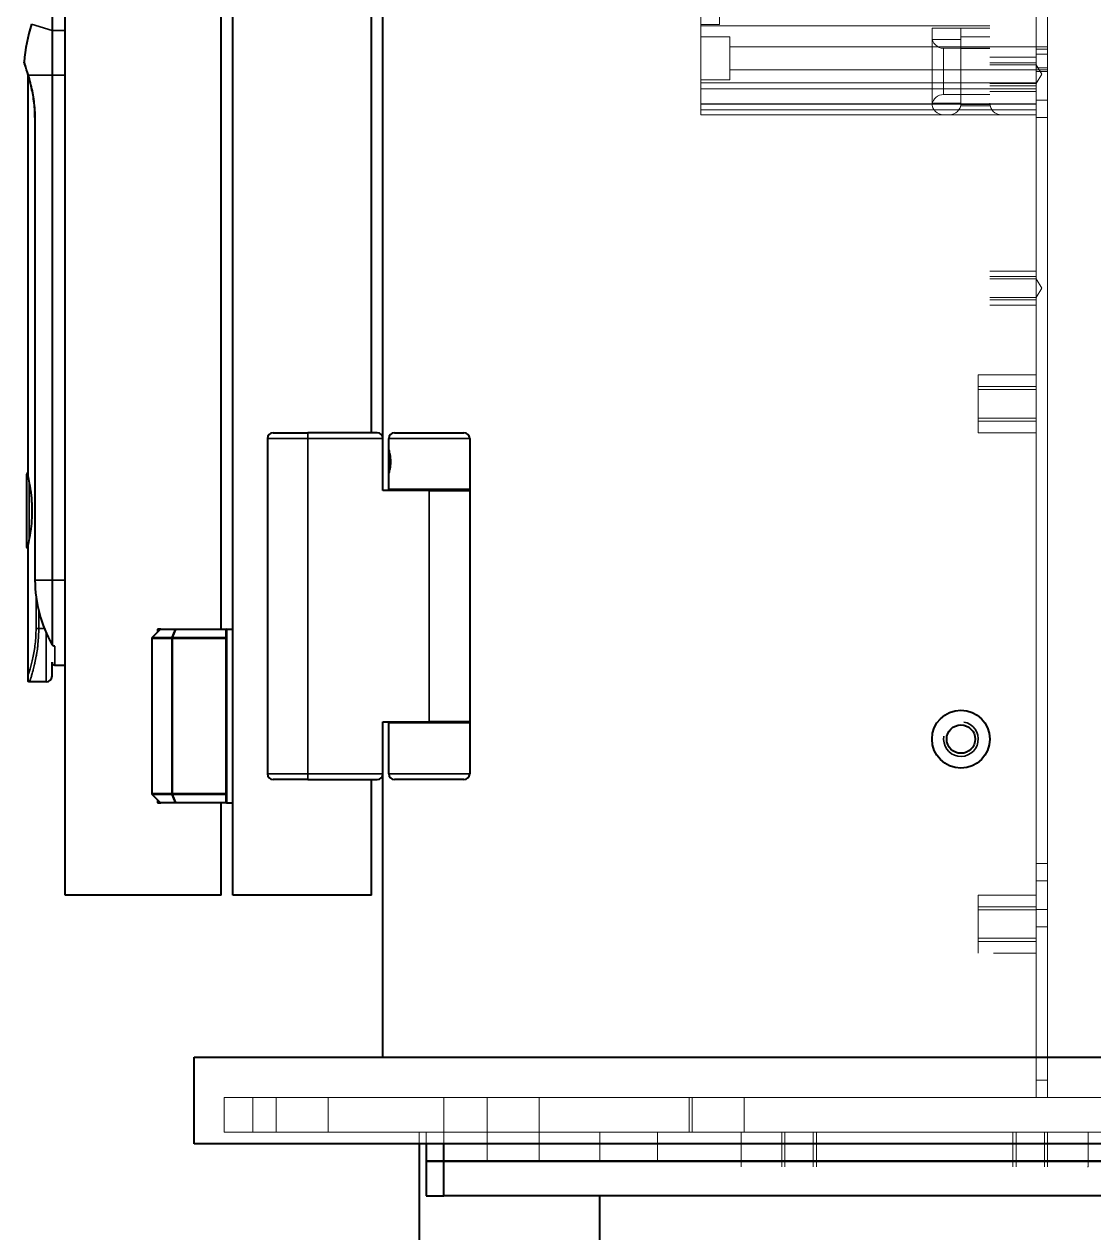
# Model space of a CAD drawing. Header units: millimetres. Extents: x 0 to 3364, y 0 to 2376.
# Drawn here: x 1903.3 to 2088.4, y 1003.3 to 1212.4 of the extents above; entities that cross this region are included whole.
import ezdxf

# ---------------------------------------------------------------- set-up
doc = ezdxf.new("R2010")
doc.units = ezdxf.units.MM
doc.header["$LTSCALE"] = 4
for name, color, linetype, lineweight, true_color in [('가려진 것(ISO)', 2, 'Continuous', 18, 0xffff00), ('가려진 좁은 것(ISO)', 2, 'Continuous', 18, 0xffff00), ('가시적인 것(ISO)', 3, 'Continuous', 40, 0x00ff00), ('가시적인 좁은 것(ISO)', 3, 'Continuous', 35, 0x00ff00)]:
    doc.layers.add(name, color=color, linetype=linetype, lineweight=lineweight, true_color=true_color)

msp = doc.modelspace()

# ---------------------------------------------------------------- linework, layer by layer
at = {"layer": '가려진 것(ISO)'}
for p, q in [((2078.3715, 1029.6988), (2078.3715, 1367.6988)), ((2080.3715, 1029.6988), (2080.3715, 1367.6988)), ((2020.3715, 1212.2988), (2020.3715, 1218.0988)), ((2023.5715, 1212.2988), (2023.5715, 1218.0988)), ((2020.3715, 1201.1988), (2020.3715, 1212.2988)), ((2023.5715, 1212.2988), (2020.3715, 1212.2988)), ((2020.3715, 1212.1064), (2070.3715, 1212.1064)), ((2060.3715, 1209.6988), (2060.3715, 1211.6988)), ((2065.3715, 1211.6988), (2060.3715, 1211.6988)), ((2065.3715, 1209.6988), (2065.3715, 1211.6988)), ((2070.3715, 1211.6988), (2065.3715, 1211.6988)), ((2020.3715, 1210.1488), (2025.3715, 1210.1488)), ((2025.3715, 1202.7488), (2025.3715, 1210.1488)), ((2025.3715, 1208.4488), (2078.3715, 1208.4488)), ((2060.3715, 1209.6988), (2060.3715, 1198.6988)), ((2065.3715, 1209.6988), (2065.3715, 1198.6988)), ((2080.3715, 1208.4488), (2078.3715, 1208.4488)), ((2062.3715, 1208.1988), (2070.3715, 1208.1988)), ((2070.3715, 1208.1779), (2065.3715, 1208.1779)), ((2078.3715, 1206.6488), (2070.3715, 1206.6488)), ((2078.3715, 1208.0698), (2080.3715, 1208.0698)), ((2078.3715, 1207.1988), (2080.3715, 1207.1988)), ((2025.3715, 1204.4488), (2078.3715, 1204.4488)), ((2078.3715, 1205.6988), (2070.3715, 1205.6988)), ((2078.3715, 1205.3198), (2070.3715, 1205.3198)), ((2079.3455, 1203.6988), (2078.3715, 1205.3198)), ((2078.3715, 1204.8278), (2080.3715, 1204.8278)), ((2078.3715, 1204.4488), (2080.3715, 1204.4488)), ((2020.3715, 1202.7488), (2025.3715, 1202.7488)), ((2020.3715, 1202.1988), (2078.3715, 1202.1988)), ((2079.3455, 1203.6988), (2078.3715, 1202.0778)), ((2020.3715, 1197.5625), (2020.3715, 1201.1988)), ((2020.3715, 1201.1988), (2078.3715, 1201.1988)), ((2062.3715, 1200.1988), (2070.3715, 1200.1988)), ((2065.3715, 1200.2196), (2070.3715, 1200.2196)), ((2078.3715, 1202.0778), (2070.3715, 1202.0778)), ((2070.3715, 1201.6988), (2078.3715, 1201.6988)), ((2078.3715, 1200.7488), (2070.3715, 1200.7488)), ((2020.3715, 1198.5662), (2078.3715, 1198.5662)), ((2020.3715, 1198.5588), (2078.3715, 1198.5588)), ((2065.3646, 1198.4592), (2070.3784, 1198.4592)), ((2065.3715, 1198.2196), (2065.3715, 1198.4631)), ((2020.3715, 1196.6988), (2020.3715, 1197.5625)), ((2020.3715, 1197.5625), (2078.3715, 1197.5625)), ((2078.3715, 1196.6988), (2020.3715, 1196.6988)), ((2078.3715, 1196.1988), (2080.3715, 1196.1988)), ((2078.3715, 1169.6488), (2070.3715, 1169.6488)), ((2078.3715, 1168.6988), (2070.3715, 1168.6988)), ((2078.3715, 1168.3198), (2070.3715, 1168.3198)), ((2079.3455, 1166.6988), (2078.3715, 1168.3198)), ((2079.3455, 1166.6988), (2078.3715, 1165.0778)), ((2078.3715, 1165.0778), (2070.3715, 1165.0778)), ((2070.3715, 1164.6988), (2078.3715, 1164.6988)), ((2078.3715, 1163.7488), (2070.3715, 1163.7488)), ((2068.3715, 1151.6988), (2068.3715, 1141.6988)), ((2078.3715, 1151.6988), (2068.3715, 1151.6988)), ((2078.3715, 1149.6988), (2068.3715, 1149.6988)), ((2078.3715, 1149.1573), (2068.3715, 1149.1573)), ((2078.3715, 1144.2403), (2068.3715, 1144.2403)), ((2068.3715, 1143.6988), (2078.3715, 1143.6988)), ((2078.3715, 1141.6988), (2068.3715, 1141.6988)), ((2078.3715, 1067.1988), (2080.3715, 1067.1988)), ((2068.3715, 1061.6988), (2068.3715, 1051.6988)), ((2078.3715, 1061.6988), (2068.3715, 1061.6988)), ((2078.3715, 1059.6988), (2068.3715, 1059.6988)), ((2078.3715, 1059.1573), (2068.3715, 1059.1573)), ((2078.3715, 1056.1988), (2080.3715, 1056.1988)), ((2078.3715, 1054.2403), (2068.3715, 1054.2403)), ((2068.3715, 1053.6988), (2078.3715, 1053.6988)), ((2078.3715, 1051.6988), (2071.0386, 1051.6988)), ((2078.3715, 1029.6988), (2078.3715, 1026.6988)), ((2080.3715, 1029.6988), (2078.3715, 1029.6988)), ((2080.3715, 1026.6988), (2080.3715, 1029.6988)), ((1937.8715, 1026.6988), (1937.8715, 1020.6988)), ((1942.8715, 1026.6988), (1937.8715, 1026.6988)), ((1942.8715, 1020.6988), (1942.8715, 1026.6988)), ((2247.8715, 1026.6988), (1942.8715, 1026.6988)), ((1946.8715, 1020.6988), (1946.8715, 1026.6988)), ((1955.8715, 1020.6988), (1955.8715, 1026.6988)), ((1975.8715, 1026.6988), (1975.8715, 1020.6988)), ((1983.3715, 1020.6988), (1983.3715, 1026.6988)), ((1992.3715, 1020.6988), (1992.3715, 1026.6988)), ((2018.3715, 1020.6988), (2018.3715, 1026.6988)), ((2018.8715, 1020.6988), (2018.8715, 1026.6988)), ((2027.8715, 1020.6988), (2027.8715, 1026.6988)), ((1937.8715, 1020.6988), (1942.8715, 1020.6988)), ((2247.8715, 1020.6988), (1942.8715, 1020.6988)), ((1971.6215, 1020.6988), (1971.6215, 1018.6988)), ((1972.8715, 1020.6988), (1972.8715, 1018.6988)), ((1975.8715, 1018.6988), (1975.8715, 1020.6988)), ((1983.3715, 1015.6988), (1983.3715, 1020.6988)), ((1992.3715, 1015.6988), (1992.3715, 1020.6988)), ((2002.8715, 1015.6988), (2002.8715, 1020.6988)), ((2027.3715, 1020.6988), (2027.3715, 1014.6988)), ((2034.3715, 1020.6988), (2034.3715, 1014.6988)), ((2034.913, 1020.6988), (2034.913, 1014.6988)), ((2039.83, 1020.6988), (2039.83, 1014.6988)), ((2040.3715, 1014.6988), (2040.3715, 1020.6988)), ((2074.3715, 1020.6988), (2074.3715, 1014.6988)), ((2074.913, 1020.6988), (2074.913, 1014.6988)), ((2079.83, 1020.6988), (2079.83, 1014.6988)), ((2080.3715, 1014.6988), (2080.3715, 1020.6988)), ((2087.3715, 1020.6988), (2087.3715, 1014.6988)), ((2087.3715, 1014.6988), (2087.2715, 1014.6988))]:
    msp.add_line(p, q, dxfattribs=at)
for centre, start, end in [((2062.3715, 1210.1988), 180, 270), ((2062.3715, 1198.1988), 90, 172.819245), ((2062.3715, 1198.6988), 180, 270), ((2063.3715, 1198.6988), 270, 0), ((2072.3715, 1198.6988), 180, 270)]:
    msp.add_arc(centre, 2, start, end, dxfattribs=at)
at = {"layer": '가려진 좁은 것(ISO)'}
for p, q in [((2065.3715, 1209.6988), (2060.3715, 1209.6988)), ((2070.3715, 1210.1779), (2065.3715, 1210.1779)), ((2062.3715, 1200.1988), (2062.3715, 1208.1988)), ((2070.3715, 1208.1849), (2065.3715, 1208.1849)), ((2078.3715, 1204.1988), (2080.3715, 1204.1988)), ((2065.3715, 1200.2127), (2070.3715, 1200.2127)), ((2065.3715, 1198.6988), (2060.3715, 1198.6988)), ((2065.3715, 1198.2196), (2070.3715, 1198.2196)), ((2078.3715, 1199.1988), (2080.3715, 1199.1988)), ((2078.3715, 1064.1988), (2080.3715, 1064.1988)), ((2078.3715, 1059.1988), (2080.3715, 1059.1988)), ((2012.8715, 1020.6988), (2012.8715, 1015.6988))]:
    msp.add_line(p, q, dxfattribs=at)
at = {"layer": '가시적인 것(ISO)'}
for p, q in [((1939.3715, 1061.6988), (1939.3715, 1341.6988)), ((1963.3715, 1141.6988), (1963.3715, 1261.6988)), ((1965.3715, 1140.6988), (1965.3715, 1262.6988)), ((1910.3715, 1061.6988), (1910.3715, 1259.6988)), ((1937.3715, 1107.6988), (1937.3715, 1213.6988)), ((1903.9051, 1203.7709), (1903.9051, 1134.234)), ((1908.1024, 1203.5635), (1908.1024, 1116.2096)), ((1905.15, 1196.1988), (1905.15, 1116.2017)), ((1946.3715, 1141.6988), (1952.3715, 1141.6988)), ((1964.3715, 1141.6988), (1952.3715, 1141.6988)), ((1945.3715, 1140.6988), (1945.3715, 1082.6988)), ((1965.3715, 1131.6988), (1965.3715, 1140.6988)), ((1966.3715, 1138.6988), (1966.3715, 1140.6988)), ((1980.3715, 1140.6988), (1980.3715, 1131.8488)), ((1966.3715, 1134.6988), (1966.3715, 1138.6988)), ((1903.6638, 1134.3488), (1903.6638, 1122.0488)), ((1966.3715, 1131.8488), (1966.3715, 1134.6988)), ((1973.3715, 1131.6988), (1965.3715, 1131.6988)), ((1980.3715, 1131.8488), (1966.3715, 1131.8488)), ((1966.3715, 1131.6988), (1966.3715, 1131.8488)), ((1973.3715, 1131.6988), (1980.3715, 1131.6988)), ((1980.3715, 1131.8488), (1980.3715, 1131.6988)), ((1980.3715, 1131.6988), (1980.3715, 1091.6988)), ((1903.9051, 1122.1635), (1903.9051, 1099.6161)), ((1925.3715, 1106.1159), (1925.3715, 1079.2816)), ((1925.4301, 1106.2574), (1926.8129, 1107.6402)), ((1926.3715, 1107.6988), (1926.3715, 1107.1988)), ((1926.9543, 1107.6988), (1926.3715, 1107.6988)), ((1926.9543, 1107.6988), (1929.5271, 1107.6988)), ((1929.5271, 1107.6988), (1938.1715, 1107.6988)), ((1938.3715, 1077.6988), (1938.3715, 1107.6988)), ((1938.3715, 1107.6988), (1939.3715, 1107.6988)), ((1908.1024, 1099.5988), (1908.1024, 1101.9961)), ((1908.6024, 1101.4961), (1910.3715, 1101.4961)), ((1907.1024, 1098.5988), (1904.2251, 1098.5988)), ((1965.3715, 1082.6988), (1965.3715, 1091.6988)), ((1965.3715, 1091.6988), (1973.3715, 1091.6988)), ((1966.3715, 1091.5488), (1966.3715, 1091.6988)), ((1966.3715, 1091.5488), (1980.3715, 1091.5488)), ((1966.3715, 1082.6988), (1966.3715, 1091.5488)), ((1980.3715, 1091.6988), (1973.3715, 1091.6988)), ((1980.3715, 1091.6988), (1980.3715, 1091.5488)), ((1980.3715, 1091.5488), (1980.3715, 1082.6988)), ((1952.3715, 1081.6988), (1946.3715, 1081.6988)), ((1952.3715, 1081.6988), (1964.3715, 1081.6988)), ((1963.3715, 1061.6988), (1963.3715, 1081.6988)), ((1965.3715, 1033.6988), (1965.3715, 1082.6988)), ((1925.4301, 1079.1402), (1926.8129, 1077.7574)), ((1926.3715, 1078.1988), (1926.3715, 1077.6988)), ((1926.3715, 1077.6988), (1926.9543, 1077.6988)), ((1929.5271, 1077.6988), (1926.9543, 1077.6988)), ((1938.1715, 1077.6988), (1929.5271, 1077.6988)), ((1937.3715, 1061.6988), (1937.3715, 1077.6988)), ((1938.3715, 1077.6988), (1939.3715, 1077.6988)), ((1937.3715, 1061.6988), (1910.3715, 1061.6988)), ((1963.3715, 1061.6988), (1939.3715, 1061.6988)), ((1932.6715, 1033.6988), (2258.0715, 1033.6988)), ((1932.6715, 1018.6988), (1932.6715, 1033.6988)), ((2258.0715, 1018.6988), (1932.6715, 1018.6988)), ((1971.6215, 1018.6988), (1971.6215, 970.6988)), ((1972.8715, 1018.6988), (1972.8715, 1015.6988)), ((1975.8715, 1015.6988), (1975.8715, 1018.6988)), ((1975.8715, 1015.6988), (1972.8715, 1015.6988)), ((1972.8715, 1015.6988), (1972.8715, 1009.6988)), ((1972.8715, 1015.6988), (1975.8715, 1015.6988)), ((1975.8715, 1009.6988), (1975.8715, 1015.6988)), ((1975.8715, 1015.6988), (2214.8715, 1015.6988)), ((2214.8715, 1015.6988), (1975.8715, 1015.6988)), ((1972.8715, 1009.6988), (1975.8715, 1009.6988)), ((2214.8715, 1009.6988), (1975.8715, 1009.6988)), ((2002.8715, 370.1988), (2002.8715, 1009.6988))]:
    msp.add_line(p, q, dxfattribs=at)
for radius in [5, 2.4585]:
    msp.add_circle((2065.3715, 1088.6988), radius, dxfattribs=at)
for centre, radius, start, end in [((1933.0215, 1203.5635), 29.82, 162.828417, 175.662633), ((1946.3715, 1140.6988), 1, 90, 180), ((1964.3715, 1140.6988), 1, 0, 90), ((1967.3715, 1140.6988), 1, 90, 180), ((1979.3715, 1140.6988), 1, 0, 90), ((1904.1638, 1134.3488), 0.5, 121.158529, 180), ((1904.1638, 1122.0488), 0.5, 180, 238.841466), ((1928.0651, 1116.3184), 22.9153, 180.291824, 209.569667), ((1925.5715, 1106.1159), 0.2, 135, 180), ((1926.9543, 1107.4988), 0.2, 90, 135), ((1938.1715, 1107.4988), 0.2, 0, 90), ((1907.1024, 1099.5988), 1, 270, 0), ((1946.3715, 1082.6988), 1, 180, 270), ((1964.3715, 1082.6988), 1, 270, 0), ((1967.3715, 1082.6988), 1, 180, 270), ((1979.3715, 1082.6988), 1, 270, 0), ((1925.5715, 1079.2816), 0.2, 180, 225), ((1926.9543, 1077.8988), 0.2, 225, 270), ((1938.1715, 1077.8988), 0.2, 270, 0)]:
    msp.add_arc(centre, radius, start, end, dxfattribs=at)
for points, knots in [([(1908.1024, 1220.3498), (1908.1024, 1220.2478), (1908.1023, 1220.1237), (1908.1024, 1219.8335), (1908.1024, 1219.6676), (1908.1024, 1219.1098), (1908.1023, 1218.66), (1908.1024, 1217.7985), (1908.1024, 1217.4246), (1908.1024, 1216.2266), (1908.1024, 1215.3286), (1908.1024, 1213.3877), (1908.1024, 1212.3481), (1908.1024, 1211.2637)], [-1.43451955, -1.43451955, -1.43451955, -1.43451955, -1.30026929, -1.30026929, -1.16585639, -1.16585639, -0.89694514, -0.89694514, -0.71765182, -0.71765182, -0.35866508, -0.35866508, -0.000001, -0.000001, -0.000001, -0.000001]), ([(1908.1024, 1211.2637), (1908.1024, 1210.6635), (1908.1024, 1210.047), (1908.1024, 1208.7913), (1908.1024, 1208.1519), (1908.1024, 1206.2108), (1908.1024, 1204.8863), (1908.1024, 1203.5635)], [-0.79365146, -0.79365146, -0.79365146, -0.79365146, -0.595268882, -0.595268882, -0.396857642, -0.396857642, -0.000001, -0.000001, -0.000001, -0.000001]), ([(1903.9967, 1203.4749), (1903.7693, 1204.2106), (1903.5753, 1204.8302), (1903.382, 1205.4455), (1903.3364, 1205.5902), (1903.2984, 1205.711)], [0, 0, 0, 0, 0.331614075, 0.331614075, 0.454975636, 0.454975636, 0.454975636, 0.454975636]), ([(1905.15, 1196.1988), (1905.15, 1197.16), (1905.0848, 1198.1324), (1904.8536, 1199.9642), (1904.6856, 1200.8442), (1904.3399, 1202.3087), (1904.1653, 1202.9295), (1903.9967, 1203.4749)], [0, 0, 0, 0, 0.288368513, 0.288368513, 0.578443437, 0.578443437, 0.825427108, 0.825427108, 0.825427108, 0.825427108]), ([(1967.3715, 1141.6988), (1967.3832, 1141.6988), (1967.4009, 1141.6988), (1967.4595, 1141.6988), (1967.4634, 1141.6988), (1967.4672, 1141.6988), (1967.4717, 1141.6988), (1967.5335, 1141.6988), (1967.6232, 1141.6988), (1967.7407, 1141.6988), (1967.7575, 1141.6988), (1967.7741, 1141.6988), (1967.7928, 1141.6988), (1967.9046, 1141.6988), (1968.0369, 1141.6988), (1968.1898, 1141.6988), (1968.2408, 1141.6988), (1968.2929, 1141.6988), (1968.3495, 1141.6988), (1968.576, 1141.6988), (1968.8362, 1141.6988), (1969.1288, 1141.6988), (1969.3849, 1141.6988), (1969.6617, 1141.6988), (1969.9594, 1141.6988), (1970.0019, 1141.6988), (1970.0458, 1141.6988), (1970.0882, 1141.6988), (1970.3849, 1141.6988), (1970.6963, 1141.6988), (1971.0223, 1141.6988), (1971.0689, 1141.6988), (1971.1177, 1141.6988), (1971.1629, 1141.6988), (1971.5018, 1141.6988), (1971.8502, 1141.6988), (1972.208, 1141.6988), (1972.2319, 1141.6988), (1972.2572, 1141.6988), (1972.2797, 1141.6988), (1972.6402, 1141.6988), (1973.0049, 1141.6988), (1973.3715, 1141.6988), (1973.7152, 1141.6988), (1974.0565, 1141.6988), (1974.3955, 1141.6988), (1974.4181, 1141.6988), (1974.4394, 1141.6988), (1974.4633, 1141.6988), (1974.7978, 1141.6988), (1975.1246, 1141.6988), (1975.4438, 1141.6988), (1975.4894, 1141.6988), (1975.533, 1141.6988), (1975.5801, 1141.6988), (1975.8626, 1141.6988), (1976.1347, 1141.6988), (1976.3965, 1141.6988), (1976.4837, 1141.6988), (1976.5681, 1141.6988), (1976.6548, 1141.6988), (1977.0012, 1141.6988), (1977.3215, 1141.6988), (1977.6141, 1141.6988), (1977.8702, 1141.6988), (1978.1011, 1141.6988), (1978.3068, 1141.6988), (1978.3362, 1141.6988), (1978.3657, 1141.6988), (1978.3935, 1141.6988), (1978.5875, 1141.6988), (1978.7538, 1141.6988), (1978.8925, 1141.6988), (1978.9123, 1141.6988), (1978.9323, 1141.6988), (1978.9502, 1141.6988), (1979.0844, 1141.6988), (1979.1869, 1141.6988), (1979.2576, 1141.6988), (1979.2623, 1141.6988), (1979.2672, 1141.6988), (1979.2713, 1141.6988), (1979.338, 1141.6988), (1979.3581, 1141.6988), (1979.3715, 1141.6988)], [0, 0, 0, 0, 0.05859375, 0.05859375, 0.05859375, 0.0625, 0.0625, 0.0625, 0.1171875, 0.1171875, 0.1171875, 0.125, 0.125, 0.125, 0.171875, 0.171875, 0.171875, 0.1875, 0.1875, 0.1875, 0.25, 0.25, 0.25, 0.3046875, 0.3046875, 0.3046875, 0.3125, 0.3125, 0.3125, 0.3671875, 0.3671875, 0.3671875, 0.375, 0.375, 0.375, 0.43359375, 0.43359375, 0.43359375, 0.4375, 0.4375, 0.4375, 0.5, 0.5, 0.5, 0.55859375, 0.55859375, 0.55859375, 0.5625, 0.5625, 0.5625, 0.6171875, 0.6171875, 0.6171875, 0.625, 0.625, 0.625, 0.671875, 0.671875, 0.671875, 0.6875, 0.6875, 0.6875, 0.75, 0.75, 0.75, 0.8046875, 0.8046875, 0.8046875, 0.8125, 0.8125, 0.8125, 0.8671875, 0.8671875, 0.8671875, 0.875, 0.875, 0.875, 0.93359375, 0.93359375, 0.93359375, 0.9375, 0.9375, 0.9375, 1, 1, 1, 1]), ([(1966.3715, 1138.6988), (1966.3775, 1138.6785), (1966.3865, 1138.648), (1966.4408, 1138.4435), (1966.4794, 1138.2898), (1966.5523, 1137.9362), (1966.5916, 1137.7122), (1966.6475, 1137.2199), (1966.6633, 1136.9515), (1966.6633, 1136.4461), (1966.6475, 1136.1776), (1966.5916, 1135.6853), (1966.5523, 1135.4614), (1966.4794, 1135.1078), (1966.4408, 1134.9541), (1966.3865, 1134.7496), (1966.3775, 1134.7191), (1966.3715, 1134.6988)], [-0.909540528, -0.909540528, -0.909540528, -0.909540528, -0.833754696, -0.833754696, -0.757968865, -0.757968865, -0.682164608, -0.682164608, -0.606360352, -0.606360352, -0.530556096, -0.530556096, -0.454751839, -0.454751839, -0.378966008, -0.378966008, -0.303180176, -0.303180176, -0.303180176, -0.303180176]), ([(1903.9051, 1134.234), (1903.984, 1133.9032), (1904.0825, 1133.463), (1904.2901, 1132.3747), (1904.4125, 1131.6184), (1904.5867, 1129.9567), (1904.6356, 1129.0508), (1904.6356, 1127.3468), (1904.5867, 1126.4409), (1904.4125, 1124.7791), (1904.2901, 1124.0229), (1904.0825, 1122.9346), (1903.984, 1122.4944), (1903.9051, 1122.1635)], [1.32315626, 1.32315626, 1.32315626, 1.32315626, 1.53346053, 1.53346053, 1.78906758, 1.78906758, 2.04467463, 2.04467463, 2.30028168, 2.30028168, 2.55588873, 2.55588873, 2.766193, 2.766193, 2.766193, 2.766193]), ([(1908.1024, 1116.2096), (1908.1024, 1115.6887), (1908.1023, 1115.1677), (1908.1024, 1114.1317), (1908.1024, 1113.617), (1908.1024, 1112.0889), (1908.1024, 1111.0956), (1908.1024, 1109.1915), (1908.1024, 1108.2864), (1908.1024, 1106.598), (1908.1024, 1105.8195), (1908.1024, 1105.1192)], [-1.25078986, -1.25078986, -1.25078986, -1.25078986, -1.09468686, -1.09468686, -0.93845387, -0.93845387, -0.62561404, -0.62561404, -0.31282474, -0.31282474, -0.00000088, -0.00000088, -0.00000088, -0.00000088]), ([(1908.6024, 1104.7519), (1908.5512, 1104.7549), (1908.4968, 1104.7654), (1908.4156, 1104.7922), (1908.3892, 1104.8027), (1908.3254, 1104.8328), (1908.2895, 1104.8541), (1908.2097, 1104.9127), (1908.1695, 1104.9536), (1908.1158, 1105.039), (1908.1024, 1105.0807), (1908.1024, 1105.1192)], [0.0000018341, 0.0000018341, 0.0000018341, 0.0000018341, 0.015415401, 0.015415401, 0.0232826604, 0.0232826604, 0.0355238411, 0.0355238411, 0.0538959094, 0.0538959094, 0.0712183108, 0.0712183108, 0.0712183108, 0.0712183108]), ([(1908.1024, 1101.9961), (1908.1024, 1101.9949), (1908.1024, 1101.9936), (1908.1029, 1101.9264), (1908.1164, 1101.8612), (1908.1674, 1101.7413), (1908.2037, 1101.6875), (1908.2948, 1101.5967), (1908.3486, 1101.5605), (1908.4395, 1101.5221), (1908.4724, 1101.512), (1908.5378, 1101.4992), (1908.5701, 1101.4961), (1908.6024, 1101.4961)], [-0.0003658706, -0.0003658706, -0.0003658706, -0.0003658706, 0, 0, 0.0199010461, 0.0199010461, 0.0392588893, 0.0392588893, 0.0585795852, 0.0585795852, 0.0688861924, 0.0688861924, 0.0785802991, 0.0785802991, 0.0785802991, 0.0785802991]), ([(1903.9051, 1099.6161), (1903.9051, 1099.5998), (1903.9051, 1099.5694), (1903.9051, 1099.5278), (1903.9051, 1099.49), (1903.9051, 1099.453), (1903.9051, 1099.4158), (1903.9051, 1099.3778), (1903.9051, 1099.3385), (1903.9051, 1099.2979), (1903.9051, 1099.2565), (1903.9051, 1099.2142), (1903.9051, 1099.1709), (1903.9051, 1099.1271), (1903.9051, 1099.0834), (1903.9051, 1099.0403), (1903.9051, 1098.9983), (1903.9051, 1098.9578), (1903.9051, 1098.9193), (1903.9051, 1098.8832), (1903.9051, 1098.8497), (1903.9051, 1098.8194), (1903.9051, 1098.7925), (1903.9051, 1098.7692), (1903.9051, 1098.7498), (1903.9051, 1098.7345), (1903.9051, 1098.7234), (1903.9051, 1098.7165), (1903.9051, 1098.7147), (1903.9051, 1098.7147), (1903.9051, 1098.7147)], [0, 0, 0, 0, 0.018518519, 0.037037037, 0.055555556, 0.074074074, 0.092592593, 0.111111111, 0.12962963, 0.148148148, 0.166666667, 0.185185185, 0.203703704, 0.222222222, 0.240740741, 0.259259259, 0.277777778, 0.296296296, 0.314814815, 0.333333333, 0.351851852, 0.37037037, 0.388888889, 0.407407407, 0.425925926, 0.444444444, 0.462962963, 0.481481481, 0.5, 0.50175311, 0.50175311, 0.50175311, 0.50175311]), ([(1904.2251, 1098.5988), (1904.1713, 1098.5988), (1904.1168, 1098.6077), (1904.0155, 1098.6418), (1903.9673, 1098.6672), (1903.9181, 1098.7041), (1903.9116, 1098.7093), (1903.9051, 1098.7147)], [0, 0, 0, 0, 0.0161470941, 0.0161470941, 0.0320714123, 0.0320714123, 0.0345899586, 0.0345899586, 0.0345899586, 0.0345899586]), ([(1973.3715, 1081.6988), (1973.0278, 1081.6988), (1972.6864, 1081.6988), (1972.3475, 1081.6988), (1972.3249, 1081.6988), (1972.3036, 1081.6988), (1972.2797, 1081.6988), (1971.9452, 1081.6988), (1971.6183, 1081.6988), (1971.2992, 1081.6988), (1971.2536, 1081.6988), (1971.21, 1081.6988), (1971.1629, 1081.6988), (1970.8804, 1081.6988), (1970.6082, 1081.6988), (1970.3465, 1081.6988), (1970.2592, 1081.6988), (1970.1748, 1081.6988), (1970.0882, 1081.6988), (1969.7418, 1081.6988), (1969.4215, 1081.6988), (1969.1288, 1081.6988), (1968.8728, 1081.6988), (1968.6419, 1081.6988), (1968.4361, 1081.6988), (1968.4068, 1081.6988), (1968.3772, 1081.6988), (1968.3495, 1081.6988), (1968.1555, 1081.6988), (1967.9891, 1081.6988), (1967.8505, 1081.6988), (1967.8307, 1081.6988), (1967.8106, 1081.6988), (1967.7928, 1081.6988), (1967.6585, 1081.6988), (1967.5561, 1081.6988), (1967.4854, 1081.6988), (1967.4807, 1081.6988), (1967.4758, 1081.6988), (1967.4717, 1081.6988), (1967.4049, 1081.6988), (1967.3849, 1081.6988), (1967.3715, 1081.6988)], [0.5, 0.5, 0.5, 0.5, 0.55859375, 0.55859375, 0.55859375, 0.5625, 0.5625, 0.5625, 0.6171875, 0.6171875, 0.6171875, 0.625, 0.625, 0.625, 0.671875, 0.671875, 0.671875, 0.6875, 0.6875, 0.6875, 0.75, 0.75, 0.75, 0.8046875, 0.8046875, 0.8046875, 0.8125, 0.8125, 0.8125, 0.8671875, 0.8671875, 0.8671875, 0.875, 0.875, 0.875, 0.93359375, 0.93359375, 0.93359375, 0.9375, 0.9375, 0.9375, 1, 1, 1, 1]), ([(1979.3715, 1081.6988), (1979.3597, 1081.6988), (1979.3421, 1081.6988), (1979.2834, 1081.6988), (1979.2795, 1081.6988), (1979.2757, 1081.6988), (1979.2713, 1081.6988), (1979.2094, 1081.6988), (1979.1198, 1081.6988), (1979.0023, 1081.6988), (1978.9855, 1081.6988), (1978.9689, 1081.6988), (1978.9502, 1081.6988), (1978.8384, 1081.6988), (1978.706, 1081.6988), (1978.5532, 1081.6988), (1978.5022, 1081.6988), (1978.4501, 1081.6988), (1978.3935, 1081.6988), (1978.167, 1081.6988), (1977.9068, 1081.6988), (1977.6141, 1081.6988), (1977.3581, 1081.6988), (1977.0812, 1081.6988), (1976.7836, 1081.6988), (1976.7411, 1081.6988), (1976.6971, 1081.6988), (1976.6547, 1081.6988), (1976.358, 1081.6988), (1976.0467, 1081.6988), (1975.7207, 1081.6988), (1975.6741, 1081.6988), (1975.6252, 1081.6988), (1975.5801, 1081.6988), (1975.2411, 1081.6988), (1974.8928, 1081.6988), (1974.535, 1081.6988), (1974.5111, 1081.6988), (1974.4858, 1081.6988), (1974.4633, 1081.6988), (1974.1028, 1081.6988), (1973.7381, 1081.6988), (1973.3715, 1081.6988)], [0, 0, 0, 0, 0.05859375, 0.05859375, 0.05859375, 0.0625, 0.0625, 0.0625, 0.1171875, 0.1171875, 0.1171875, 0.125, 0.125, 0.125, 0.171875, 0.171875, 0.171875, 0.1875, 0.1875, 0.1875, 0.25, 0.25, 0.25, 0.3046875, 0.3046875, 0.3046875, 0.3125, 0.3125, 0.3125, 0.3671875, 0.3671875, 0.3671875, 0.375, 0.375, 0.375, 0.43359375, 0.43359375, 0.43359375, 0.4375, 0.4375, 0.4375, 0.5, 0.5, 0.5, 0.5])]:
    msp.add_open_spline(points, degree=3, knots=knots, dxfattribs=at)
msp.add_open_spline([(1903.2986, 1205.711), (1903.2876, 1205.7463), (1903.2836, 1205.7839), (1903.2869, 1205.8186)], degree=3, dxfattribs=at)
at = {"layer": '가시적인 좁은 것(ISO)'}
for p, q in [((1904.5307, 1212.3674), (1908.1024, 1211.2637)), ((1908.1024, 1211.2637), (1910.3715, 1211.2637)), ((1903.995, 1203.5635), (1908.1024, 1203.5635)), ((1908.1024, 1203.5635), (1910.3715, 1203.5635)), ((1905.15, 1196.1988), (1905.1758, 1196.1988)), ((1905.1758, 1196.1988), (1905.1758, 1116.2019)), ((1952.3715, 1140.6988), (1952.3715, 1141.6988)), ((1945.3715, 1140.6988), (1952.3715, 1140.6988)), ((1965.3715, 1140.6988), (1952.3715, 1140.6988)), ((1952.3715, 1140.6988), (1952.3715, 1082.6988)), ((1966.3715, 1140.6988), (1980.3715, 1140.6988)), ((1904.1638, 1133.0365), (1904.1638, 1123.3611)), ((1973.3715, 1091.6988), (1973.3715, 1131.6988)), ((1905.15, 1116.2017), (1905.1758, 1116.2019)), ((1908.1024, 1116.2096), (1910.3715, 1116.2096)), ((1905.3398, 1107.8492), (1905.3398, 1113.373)), ((1905.808, 1107.8485), (1905.808, 1110.8654)), ((1905.808, 1107.8485), (1906.7724, 1107.8487)), ((1907.1024, 1098.5988), (1907.1024, 1107.0622)), ((1925.3715, 1106.1159), (1925.4301, 1106.1159)), ((1928.8129, 1106.1159), (1925.4301, 1106.1159)), ((1925.4301, 1106.1159), (1925.4301, 1079.2816)), ((1925.4715, 1106.2574), (1926.8543, 1107.6402)), ((1928.8543, 1106.2574), (1925.4715, 1106.2574)), ((1926.8543, 1107.6402), (1929.4271, 1107.6402)), ((1928.8129, 1106.1159), (1928.9543, 1106.1159)), ((1928.8129, 1106.1159), (1928.8129, 1079.2816)), ((1928.8543, 1106.2574), (1929.4271, 1107.6402)), ((1928.9543, 1106.2574), (1929.5271, 1107.6402)), ((1938.1715, 1106.2574), (1928.9543, 1106.2574)), ((1928.9543, 1106.1159), (1928.9543, 1106.2574)), ((1938.1715, 1106.1159), (1928.9543, 1106.1159)), ((1928.9543, 1106.1159), (1928.9543, 1079.2816)), ((1929.5271, 1107.6988), (1929.5271, 1107.6402)), ((1929.5271, 1107.6402), (1938.1715, 1107.6402)), ((1938.1715, 1107.6988), (1938.1715, 1107.6402)), ((1938.1715, 1106.2574), (1938.1715, 1107.6402)), ((1938.1715, 1106.2574), (1938.1715, 1106.1159)), ((1938.3715, 1106.1159), (1938.1715, 1106.1159)), ((1938.1715, 1079.2816), (1938.1715, 1106.1159)), ((1952.3715, 1082.6988), (1945.3715, 1082.6988)), ((1952.3715, 1081.6988), (1952.3715, 1082.6988)), ((1952.3715, 1082.6988), (1965.3715, 1082.6988)), ((1980.3715, 1082.6988), (1966.3715, 1082.6988)), ((1925.4301, 1079.2816), (1925.3715, 1079.2816)), ((1925.4301, 1079.2816), (1928.8129, 1079.2816)), ((1925.4715, 1079.1402), (1926.8543, 1077.7574)), ((1925.4715, 1079.1402), (1928.8543, 1079.1402)), ((1928.9543, 1079.2816), (1928.8129, 1079.2816)), ((1928.8543, 1079.1402), (1929.4271, 1077.7574)), ((1928.9543, 1079.2816), (1938.1715, 1079.2816)), ((1928.9543, 1079.1402), (1928.9543, 1079.2816)), ((1928.9543, 1079.1402), (1938.1715, 1079.1402)), ((1928.9543, 1079.1402), (1929.5271, 1077.7574)), ((1938.3715, 1079.2816), (1938.1715, 1079.2816)), ((1938.1715, 1079.2816), (1938.1715, 1079.1402)), ((1938.1715, 1077.7574), (1938.1715, 1079.1402)), ((1929.4271, 1077.7574), (1926.8543, 1077.7574)), ((1938.1715, 1077.7574), (1929.5271, 1077.7574)), ((1929.5271, 1077.7574), (1929.5271, 1077.6988)), ((1938.1715, 1077.6988), (1938.1715, 1077.7574))]:
    msp.add_line(p, q, dxfattribs=at)
for centre, radius, start, end in [((1928.0651, 1116.3184), 22.8896, 180.291824, 209.292781), ((2065.3715, 1088.6988), 3, 170, 80)]:
    msp.add_arc(centre, radius, start, end, dxfattribs=at)
for centre, major_axis, ratio, start_param, end_param in [((1904.2833, 1203.5635), (-0.2866, -0.0886), 0.71711972, 5.87624666, 6.2831854), ((1928.1113, 1116.272), (-25.0898, -0.0745), 0.00019874, 0.41742345, 0.64766801), ((1925.5715, 1106.1159), (-0.1414, 0.1414), 0.28108464, 5.7351569, 6.28318531), ((1925.5715, 1106.1159), (0, -0.2), 0.70710678, 3.92699082, 4.71238898), ((1926.9543, 1107.4988), (-0.1414, 0.1414), 0.28108464, 5.7351569, 6.28318531), ((1926.9543, 1107.4988), (0, 0.2), 0.70710678, 0, 0.78539816), ((1928.9543, 1106.1159), (0, 0.2), 0.70710678, 0.78539816, 1.57079633), ((1928.9543, 1106.1159), (0.1848, -0.0765), 0.67859834, 1.84481053, 2.39283894), ((1929.5271, 1107.4988), (0, 0.2), 0.70710678, 0, 0.78539816), ((1929.5271, 1107.4988), (0.1848, -0.0765), 0.67859834, 1.84481053, 2.39283894), ((1938.1715, 1107.4988), (0.2, 0), 0.70710678, 0, 1.57079633), ((1938.1715, 1106.1159), (0.2, 0), 0.70710678, 0, 1.57079633), ((1925.5715, 1079.2816), (0, -0.2), 0.70710678, 4.71238898, 5.49778714), ((1925.5715, 1079.2816), (-0.1414, -0.1414), 0.28108464, 0, 0.54802841), ((1928.9543, 1079.2816), (0, 0.2), 0.70710678, 1.57079633, 2.35619449), ((1928.9543, 1079.2816), (-0.1848, -0.0765), 0.67859834, 0.74875372, 1.29678212), ((1938.1715, 1079.2816), (0.2, 0), 0.70710678, 4.71238898, 6.28318531), ((1926.9543, 1077.8988), (-0.1414, -0.1414), 0.28108464, 0, 0.54802841), ((1926.9543, 1077.8988), (0, -0.2), 0.70710678, 5.49778714, 6.28318531), ((1929.5271, 1077.8988), (-0.1848, -0.0765), 0.67859834, 0.74875371, 1.29678212), ((1929.5271, 1077.8988), (0, -0.2), 0.70710678, 5.49778714, 6.28318531), ((1938.1715, 1077.8988), (0.2, 0), 0.70710678, 4.71238898, 6.28318531)]:
    msp.add_ellipse(centre, major_axis=major_axis, ratio=ratio, start_param=start_param, end_param=end_param, dxfattribs=at)
for points, knots in [([(1903.287, 1205.8187), (1903.3144, 1205.7319), (1903.3461, 1205.6333), (1903.3823, 1205.5205), (1903.4032, 1205.4553), (1903.4256, 1205.3853), (1903.4495, 1205.3101), (1903.5027, 1205.1426), (1903.5633, 1204.9491), (1903.6328, 1204.7265), (1903.6485, 1204.6765), (1903.6645, 1204.6251), (1903.681, 1204.5721), (1903.7712, 1204.2832), (1903.8755, 1203.9493), (1903.995, 1203.5635)], [0, 0, 0, 0, 0.211194987, 0.211194987, 0.211194987, 0.333333333, 0.333333333, 0.333333333, 0.605566963, 0.605566963, 0.605566963, 0.666666667, 0.666666667, 0.666666667, 0.999999987, 0.999999987, 0.999999987, 0.999999987]), ([(1903.995, 1203.5635), (1904.1271, 1203.1412), (1904.2554, 1202.6985), (1904.3746, 1202.2407), (1904.4938, 1201.7828), (1904.6042, 1201.3098), (1904.7002, 1200.8378), (1904.7961, 1200.3657), (1904.8778, 1199.8946), (1904.9464, 1199.4116), (1905.0151, 1198.9287), (1905.071, 1198.4338), (1905.1112, 1197.9013), (1905.1513, 1197.3687), (1905.1758, 1196.7984), (1905.1758, 1196.1988)], [0, 0, 0, 0, 0.2, 0.2, 0.2, 0.4, 0.4, 0.4, 0.6, 0.6, 0.6, 0.8, 0.8, 0.8, 1, 1, 1, 1]), ([(1904.2251, 1098.5988), (1904.2251, 1098.5988), (1904.2285, 1098.609), (1904.2353, 1098.6294), (1904.2373, 1098.6357), (1904.2397, 1098.643), (1904.2425, 1098.6513), (1904.2599, 1098.7042), (1904.2905, 1098.7972), (1904.3333, 1098.9305), (1904.3408, 1098.9537), (1904.3486, 1098.9781), (1904.3567, 1099.0037), (1904.4028, 1099.1484), (1904.4604, 1099.3321), (1904.5268, 1099.5528), (1904.5397, 1099.5957), (1904.553, 1099.64), (1904.5665, 1099.6857), (1904.635, 1099.9166), (1904.7113, 1100.1826), (1904.7913, 1100.4788), (1904.8086, 1100.5428), (1904.826, 1100.6082), (1904.8436, 1100.6749), (1904.9236, 1100.9783), (1905.0062, 1101.3096), (1905.0873, 1101.6628), (1905.1066, 1101.747), (1905.1259, 1101.8325), (1905.145, 1101.9192), (1905.2236, 1102.2758), (1905.2999, 1102.6524), (1905.3705, 1103.0434), (1905.389, 1103.1458), (1905.4071, 1103.2493), (1905.4247, 1103.3537), (1905.4908, 1103.7445), (1905.5508, 1104.1483), (1905.6023, 1104.5616), (1905.617, 1104.6799), (1905.6311, 1104.799), (1905.6445, 1104.9188), (1905.6902, 1105.3292), (1905.7273, 1105.7482), (1905.7545, 1106.174), (1905.7629, 1106.3063), (1905.7704, 1106.4393), (1905.7769, 1106.5727), (1905.7974, 1106.9943), (1905.808, 1107.4212), (1905.808, 1107.8485)], [0.503593152, 0.503593152, 0.503593152, 0.503593152, 0.529411765, 0.529411765, 0.529411765, 0.537376172, 0.537376172, 0.537376172, 0.588235294, 0.588235294, 0.588235294, 0.597075767, 0.597075767, 0.597075767, 0.647058824, 0.647058824, 0.647058824, 0.656773181, 0.656773181, 0.656773181, 0.705882353, 0.705882353, 0.705882353, 0.71648775, 0.71648775, 0.71648775, 0.764705882, 0.764705882, 0.764705882, 0.776206304, 0.776206304, 0.776206304, 0.823529412, 0.823529412, 0.823529412, 0.835927199, 0.835927199, 0.835927199, 0.882352941, 0.882352941, 0.882352941, 0.895644827, 0.895644827, 0.895644827, 0.941176471, 0.941176471, 0.941176471, 0.955320752, 0.955320752, 0.955320752, 1, 1, 1, 1]), ([(1905.3398, 1107.8492), (1905.3634, 1107.8491), (1905.3999, 1107.8491), (1905.4464, 1107.8489), (1905.4929, 1107.8488), (1905.5494, 1107.8487), (1905.6113, 1107.8486), (1905.6733, 1107.8486), (1905.7406, 1107.8486), (1905.808, 1107.8485)], [0, 0, 0, 0, 0.33333333, 0.33333333, 0.33333333, 0.66666667, 0.66666667, 0.66666667, 1, 1, 1, 1]), ([(1908.6024, 1101.4961), (1908.6024, 1101.5377), (1908.6024, 1101.5836), (1908.6024, 1101.6338), (1908.6024, 1101.7859), (1908.6024, 1101.9772), (1908.6024, 1102.206), (1908.6024, 1102.4304), (1908.6024, 1102.6908), (1908.6024, 1102.9853), (1908.6024, 1103.032), (1908.6024, 1103.0796), (1908.6024, 1103.1281), (1908.6024, 1103.3756), (1908.6024, 1103.6454), (1908.6024, 1103.9359), (1908.6024, 1104.1146), (1908.6024, 1104.3011), (1908.6024, 1104.4951), (1908.6024, 1104.5793), (1908.6024, 1104.6649), (1908.6024, 1104.7519)], [0.000001214, 0.000001214, 0.000001214, 0.000001214, 0.083298463, 0.083298463, 0.083298463, 0.335673021, 0.335673021, 0.335673021, 0.583142974, 0.583142974, 0.583142974, 0.622425244, 0.622425244, 0.622425244, 0.823088642, 0.823088642, 0.823088642, 0.946474871, 0.946474871, 0.946474871, 1, 1, 1, 1])]:
    msp.add_open_spline(points, degree=3, knots=knots, dxfattribs=at)
msp.add_open_spline([(1903.9051, 1099.6161), (1903.9565, 1099.7693), (1904.0773, 1100.1292), (1904.2999, 1100.8546), (1904.5445, 1101.7351), (1904.7893, 1102.7609), (1905.0128, 1103.911), (1905.1939, 1105.16), (1905.3129, 1106.4844), (1905.3407, 1107.3891), (1905.3398, 1107.8492)], degree=3, dxfattribs=at)

doc.saveas('drawing.dxf')
